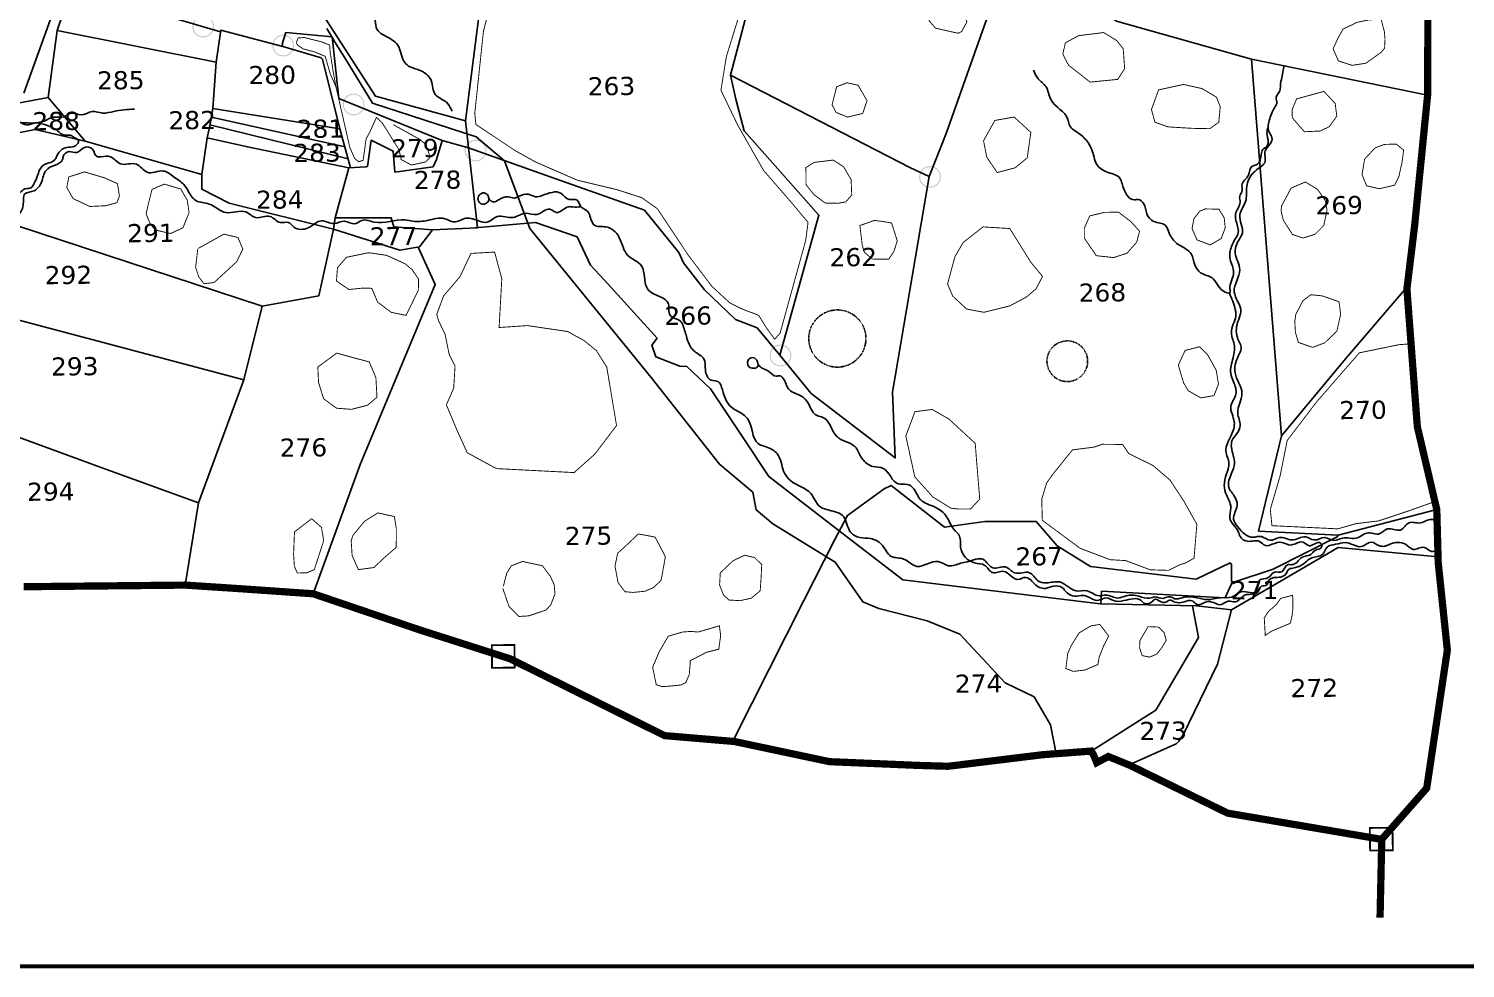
# Model space of a CAD drawing. Header units: inches. Extents: x 738765 to 747376, y 1643863 to 1647570.
# Drawn here: x 744769 to 746357, y 1643863 to 1644902 of the extents above; entities that cross this region are included whole.
import ezdxf
from ezdxf.enums import TextEntityAlignment as Align

# ---------------------------------------------------------------- set-up
doc = ezdxf.new("R2010")
doc.units = ezdxf.units.IN
doc.header["$MEASUREMENT"] = 0
doc.linetypes.add('ACAD_ISO02W100', pattern=[15, 12, -3])
doc.linetypes.add('DOT2', pattern=[0.125, 0, -0.125])
for name, color, linetype in [('HILLL', 17, 'Continuous'), ('PLOT', 7, 'Continuous'), ('PLOT NO', 7, 'Continuous'), ('ROADS', 6, 'Continuous'), ('TANKS-STREAM', 4, 'Continuous'), ('VILLAGE BOUNDRY', 5, 'Continuous'), ('VILLAGE STONES', 240, 'Continuous')]:
    doc.layers.add(name, color=color, linetype=linetype)
doc.styles.get("Standard").update_dxf_attribs({"font": 'verdana.ttf'})

msp = doc.modelspace()

# ---------------------------------------------------------------- hatches: boundary and pattern name
at = {"layer": 'VILLAGE STONES'}
h = msp.add_hatch(color=256, dxfattribs=at)
edge = h.paths.add_edge_path(flags=16)
edge.add_arc((744962.2, 1644904.4), 10.8, 0.6075, 360.6075)
edge = h.paths.add_edge_path()
edge.add_arc((744962.2, 1644904.4), 12.1, 0.6075, 360.6075)
h = msp.add_hatch(color=256, dxfattribs=at)
edge = h.paths.add_edge_path(flags=16)
edge.add_arc((745050.7, 1644883.5), 10.8, 0.6075, 360.6075)
edge = h.paths.add_edge_path()
edge.add_arc((745050.7, 1644883.5), 12.1, 0.6075, 360.6075)
h = msp.add_hatch(color=256, dxfattribs=at)
edge = h.paths.add_edge_path(flags=16)
edge.add_arc((745128.5, 1644818.4), 10.8, 0.6075, 360.6075)
edge = h.paths.add_edge_path()
edge.add_arc((745128.5, 1644818.4), 12.1, 0.6075, 360.6075)
h = msp.add_hatch(color=256, dxfattribs=at)
edge = h.paths.add_edge_path(flags=16)
edge.add_arc((745263.3, 1644767.4), 10.8, 0.6075, 360.6075)
edge = h.paths.add_edge_path()
edge.add_arc((745263.3, 1644767.4), 12.1, 0.6075, 360.6075)
h = msp.add_hatch(color=256, dxfattribs=at)
edge = h.paths.add_edge_path(flags=16)
edge.add_arc((745765.6, 1644738.3), 10.8, 0.6075, 360.6075)
edge = h.paths.add_edge_path()
edge.add_arc((745765.6, 1644738.3), 12.1, 0.6075, 360.6075)
h = msp.add_hatch(color=256, dxfattribs=at)
edge = h.paths.add_edge_path(flags=16)
edge.add_arc((745600.3, 1644540.8), 10.8, 0.6075, 360.6075)
edge = h.paths.add_edge_path()
edge.add_arc((745600.3, 1644540.8), 12.1, 0.6075, 360.6075)

# ---------------------------------------------------------------- linework, layer by layer
at = {"layer": 'HILLL', "linetype": 'DOT2', "const_width": 1}
for points in [[(745576.3, 1644585.1), (745585.1, 1644571), (745593.9, 1644558.8), (745599.9, 1644565.5), (745628.2, 1644668), (745630.8, 1644688), (745613, 1644709.3), (745581.6, 1644745.5), (745553, 1644795.7), (745534.5, 1644834.1), (745540.5, 1644871.3), (745567.6, 1644958.5)], [(745758.5, 1644941.5), (745766.5, 1644951.9), (745773.2, 1644950.5), (745781.5, 1644948.8), (745789.5, 1644940.4), (745798.1, 1644925.4), (745802.7, 1644917.4), (745806.4, 1644909.7), (745800.6, 1644898.9), (745796.6, 1644897.1), (745771.8, 1644902.7), (745765.1, 1644910.3), (745760.2, 1644921.3), (745758.5, 1644941.5)], [(745283.1, 1644942), (745272, 1644899.5), (745262.4, 1644808.6), (745263.6, 1644796.3), (745307.3, 1644767.2), (745329.8, 1644754.7), (745375.7, 1644734.7), (745419.9, 1644724.1), (745447, 1644715.3), (745464.3, 1644703.1), (745498.1, 1644652.2), (745524.3, 1644617.5), (745544.3, 1644599), (745558.3, 1644592.1), (745565.1, 1644589.4), (745570.9, 1644587.4), (745576.3, 1644585.1)], [(746216.8, 1644892.1), (746222.2, 1644901.7), (746237.8, 1644909.2), (746250.8, 1644911.9), (746264.3, 1644912.7), (746267.9, 1644898.7), (746268.6, 1644891), (746268.1, 1644880.5), (746264.3, 1644876), (746247.5, 1644864), (746232.2, 1644861.6), (746217.1, 1644866.5), (746217.1, 1644866.5), (746211.2, 1644879.9), (746216.8, 1644892.1)], [(745065.1, 1644886.5), (745067.1, 1644891.9), (745073.7, 1644892.4), (745092.2, 1644887.8), (745102, 1644884.1), (745102.5, 1644876.6), (745105.7, 1644855.7), (745108.9, 1644838.1), (745124.2, 1644771.1), (745129.5, 1644758.9), (745134, 1644755), (745139, 1644756.7), (745142.3, 1644780.5), (745145.7, 1644786.5), (745153.7, 1644804), (745160, 1644798.2), (745178.8, 1644768.1), (745181, 1644757.5), (745192.4, 1644751.4), (745208.3, 1644754.9), (745213, 1644760.1), (745208.5, 1644774.1), (745201.2, 1644780), (745172.3, 1644796)], [(745915.3, 1644886.5), (745929.8, 1644894.4), (745957.6, 1644897.9), (745972.2, 1644888.9), (745979.2, 1644879.9), (745980.8, 1644858), (745973.2, 1644846.1), (745942.6, 1644843.1), (745918.7, 1644861.9), (745912.4, 1644874.1), (745915.3, 1644886.5)], [(745108.9, 1644838.1), (745102.5, 1644852.6), (745097.1, 1644871.6), (745084.9, 1644876.6), (745072.7, 1644879.8), (745066.9, 1644883.7), (745065.1, 1644886.5)], [(745657.4, 1644818), (745661.9, 1644809.5), (745674.5, 1644804.4), (745691.2, 1644808.4), (745696, 1644822.5), (745686.2, 1644839.6), (745673.8, 1644842.4), (745662.4, 1644837.9), (745657.4, 1644818)], [(746010.4, 1644812.8), (746018.3, 1644834.5), (746045.8, 1644840.5), (746066.4, 1644835.9), (746082.2, 1644826.5), (746086.5, 1644815.9), (746084.8, 1644798.7), (746075, 1644791.6), (746055, 1644792), (746028.6, 1644793.6), (746014.2, 1644798.8), (746010.4, 1644812.8)], [(746170.9, 1644824.6), (746189.5, 1644829.6), (746201.1, 1644832.8), (746213.5, 1644819.5), (746215.3, 1644805.5), (746207, 1644793.8), (746196.9, 1644789), (746179.5, 1644788.2), (746172.9, 1644795.7), (746166.1, 1644803.8), (746166, 1644812.8), (746170.9, 1644824.6)], [(745824.8, 1644778.3), (745837.3, 1644800.7), (745858.6, 1644804.5), (745877.1, 1644787.5), (745873.1, 1644759.3), (745859.6, 1644748.3), (745839.9, 1644743.1), (745828.4, 1644760), (745824.8, 1644778.3)], [(746246, 1644757.9), (746257.7, 1644770.4), (746268, 1644774.2), (746281, 1644774.6), (746289.2, 1644767.9), (746287.4, 1644754.4), (746283.9, 1644738.6), (746279.1, 1644729.1), (746262.4, 1644725.2), (746248.3, 1644728.4), (746243.2, 1644740.8), (746246, 1644757.9)], [(745670.2, 1644749.4), (745678.4, 1644735.3), (745679.1, 1644718.2), (745672.5, 1644710.6), (745663.5, 1644709.1), (745649.7, 1644709.4), (745637.3, 1644718.7), (745628.6, 1644729.6), (745628.5, 1644742.4), (745628.4, 1644748.5), (745637.4, 1644754.3), (745658.7, 1644756.9), (745670.2, 1644749.4)], [(744813.6, 1644738.3), (744831.1, 1644743.8), (744853.3, 1644737.2), (744867.4, 1644730.8), (744869.6, 1644717.2), (744866.8, 1644709.8), (744854.4, 1644706.4), (744836.9, 1644705.6), (744818.4, 1644714.3), (744811.4, 1644726.5), (744813.6, 1644738.3)], [(744901.1, 1644706.5), (744905.6, 1644724.4), (744913.3, 1644727.9), (744919.3, 1644730.3), (744937.4, 1644724.9), (744944.6, 1644712.5), (744946.6, 1644698.8), (744939.8, 1644682), (744926.1, 1644675.7), (744908.8, 1644679.7), (744903.2, 1644687.3), (744899.1, 1644697.3), (744901.1, 1644706.5)], [(746154.2, 1644706.1), (746164.9, 1644726), (746180.6, 1644732.7), (746194.2, 1644724.3), (746202.4, 1644712.4), (746204.5, 1644701.8), (746200.9, 1644684.5), (746191.3, 1644674.9), (746177.9, 1644670.7), (746166.3, 1644674.6), (746156.2, 1644690.4), (746153.7, 1644700.7), (746154.2, 1644706.1)], [(745949.4, 1644651.2), (745968.5, 1644649.1), (745983.4, 1644653.9), (745994.1, 1644666.1), (745997.3, 1644678.2), (745987.6, 1644688.9), (745987.6, 1644688.9), (745974, 1644699.3), (745974, 1644699.3), (745958.4, 1644699.1), (745942.1, 1644695.1), (745936.2, 1644681.4), (745936.2, 1644670.6), (745949.4, 1644651.2)], [(746057.3, 1644692.1), (746063.8, 1644700.3), (746069.8, 1644702.9), (746085, 1644702.6), (746090.8, 1644693.1), (746092, 1644681.9), (746087.5, 1644670.2), (746075.5, 1644663.1), (746060.7, 1644668.7), (746055.3, 1644681), (746057.3, 1644692.1)], [(745701.6, 1644647.5), (745719.8, 1644647.2), (745725.7, 1644655.8), (745729.4, 1644667.6), (745725.4, 1644680.3), (745723.2, 1644687.3), (745713.5, 1644689), (745704.1, 1644690.2), (745688.1, 1644684.5), (745689.5, 1644672.7), (745690.7, 1644662.8), (745693.1, 1644655), (745701.6, 1644647.5), (745701.6, 1644647.5)], [(745785, 1644619.9), (745793.2, 1644650.1), (745802.3, 1644665.8), (745824.2, 1644683), (745853.8, 1644681.2), (745870.6, 1644654.3), (745876.9, 1644644.2), (745890, 1644628.3), (745882.9, 1644614.6), (745872.4, 1644605.6), (745853.9, 1644595.7), (745825.2, 1644588.6), (745806.1, 1644592.2), (745790.7, 1644606.5), (745785, 1644619.9)], [(744957, 1644659.4), (744985.1, 1644675), (745000.6, 1644671.3), (745006, 1644658.5), (744999.2, 1644644.5), (744974.2, 1644621.5), (744963.1, 1644620.2), (744957.4, 1644627.6), (744953.8, 1644638.4), (744955.2, 1644650.2), (744956.2, 1644658.9)], [(745148.7, 1644614.8), (745155, 1644599.8), (745170.2, 1644588.5), (745186.4, 1644585.2), (745200, 1644612.9), (745200.3, 1644625.4), (745192.9, 1644636), (745185.3, 1644642.3), (745164.9, 1644651.6), (745145.1, 1644654.5), (745120.5, 1644649.4), (745110.6, 1644637.8), (745109.5, 1644623.2), (745119.4, 1644616.5), (745123.2, 1644613.8), (745137, 1644615.2), (745146.5, 1644615.3), (745148.7, 1644614.8)], [(745234, 1644542.5), (745240.6, 1644529), (745239.1, 1644504.7), (745231, 1644486.3), (745242.6, 1644458.6), (745254.1, 1644433.3), (745286.3, 1644415.8), (745323.6, 1644413.9), (745372.2, 1644411.4), (745395.1, 1644431.8), (745419.1, 1644463.4), (745408.3, 1644528.1), (745396.8, 1644546.3), (745383.1, 1644557.4), (745365.2, 1644567.3), (745320.7, 1644573.9), (745289.3, 1644571.8), (745292.3, 1644625.7), (745284.3, 1644655.2), (745258.2, 1644653.7), (745246.1, 1644628.1), (745227.9, 1644606.6), (745220.4, 1644586.4), (745222.3, 1644579.3), (745229.5, 1644564.6), (745234, 1644542.5)], [(746169.9, 1644586.1), (746177.7, 1644601.2), (746186.5, 1644608), (746199, 1644606.8), (746217.7, 1644600.3), (746219.6, 1644586.6), (746215.4, 1644567.9), (746202.1, 1644554.9), (746188.6, 1644549.8), (746172.8, 1644555.3), (746169.5, 1644566.6), (746168.9, 1644578.5), (746169.9, 1644586.1)], [(746323.7, 1644379.4), (746293.2, 1644368.5), (746261.2, 1644357.9), (746236.8, 1644355), (746216.4, 1644349.2), (746143.6, 1644352.7), (746141.8, 1644370.8), (746152.6, 1644407.6), (746160.5, 1644447), (746192.8, 1644489.3), (746222.5, 1644523.5), (746236.4, 1644539.4), (746240.2, 1644543.8), (746284, 1644552.8), (746297.4, 1644553.8)], [(745095.3, 1644493.1), (745109.4, 1644482.6), (745125.9, 1644481.3), (745143.8, 1644485.8), (745154.3, 1644494.7), (745153.1, 1644516.4), (745145.7, 1644533.8), (745130.1, 1644537.9), (745109.7, 1644543.5), (745102.5, 1644538.1), (745088.9, 1644528.1), (745089.7, 1644510.9), (745095.3, 1644493.1)], [(746040.1, 1644530.2), (746047.6, 1644546.4), (746063.6, 1644550.5), (746072.5, 1644541.6), (746082, 1644524.6), (746084.5, 1644509.3), (746079.6, 1644496.5), (746064.9, 1644494), (746051.1, 1644501.9), (746046, 1644510.5), (746042.5, 1644521.9), (746040.1, 1644530.2)], [(745797.5, 1644371.1), (745810.5, 1644371.2), (745820.6, 1644382), (745817, 1644425.7), (745815.6, 1644443.7), (745786.5, 1644470.6), (745768.1, 1644481.2), (745748.9, 1644478.7), (745738.9, 1644451.8), (745748.8, 1644406.7), (745768.8, 1644384.4), (745788.8, 1644372), (745797.5, 1644371.1)], [(745900.8, 1644408.8), (745923.1, 1644436.5), (745946.7, 1644439.5), (745956.4, 1644442.7), (745978.5, 1644442.5), (745985.2, 1644432.5), (746012.1, 1644419.2), (746030.9, 1644403.2), (746046.3, 1644379.7), (746060.6, 1644354.2), (746057.5, 1644316.8), (746048.6, 1644311.7), (746041.3, 1644309.3), (746029.3, 1644303.3), (746009.1, 1644303.9), (745981.8, 1644314.1), (745964.7, 1644315.1), (745941, 1644324.1), (745931.4, 1644327.8), (745889.8, 1644358.6), (745889.1, 1644382.1), (745894.6, 1644400), (745900.8, 1644408.8)], [(745127.7, 1644342), (745140.5, 1644357.5), (745155.2, 1644366.8), (745173.5, 1644362.8), (745175.7, 1644349.3), (745175.6, 1644328.7), (745162.8, 1644317.7), (745150.8, 1644306.4), (745133.7, 1644304.1), (745126.8, 1644319.9), (745125.8, 1644336), (745127.7, 1644342)], [(745062.1, 1644321.1), (745063.1, 1644345.8), (745082.1, 1644360.4), (745092.9, 1644350.8), (745095.4, 1644336.2), (745090.2, 1644320.1), (745085, 1644304), (745076.3, 1644300.5), (745066.3, 1644300.4), (745063, 1644307.6), (745062.1, 1644321.1)], [(745420.8, 1644289.7), (745428.5, 1644279.7), (745437.2, 1644278.9), (745450.5, 1644280.2), (745460.1, 1644284.4), (745468.2, 1644292), (745469.8, 1644299.9), (745473.1, 1644318.5), (745466.9, 1644330.3), (745461.7, 1644340.1), (745451.1, 1644342.1), (745443.2, 1644343.5), (745428.8, 1644329.9), (745420.4, 1644322.3), (745417.4, 1644308), (745420.8, 1644289.7)], [(745543.4, 1644270.5), (745555.7, 1644269.8), (745568.1, 1644272.5), (745577.9, 1644280.7), (745578.9, 1644295.3), (745579.6, 1644309.6), (745571.6, 1644317.5), (745560.6, 1644320), (745547.6, 1644313.7), (745533.8, 1644300.5), (745533, 1644287), (745537.5, 1644275.8), (745543.4, 1644270.5)], [(745294, 1644285.6), (745297.6, 1644299.8), (745302.8, 1644308.3), (745315.2, 1644313.1), (745337.1, 1644308.4), (745346.2, 1644296.3), (745350.1, 1644287.6), (745351.1, 1644277.4), (745346.3, 1644264.9), (745340.8, 1644259.3), (745322.2, 1644253), (745311.2, 1644252.3), (745300.3, 1644263.3), (745296.4, 1644274.5), (745293.4, 1644283.3)], [(746135.1, 1644250.7), (746139.7, 1644257.8), (746148.4, 1644265.4), (746153.3, 1644272.3), (746166.3, 1644275.7), (746166.8, 1644271.4), (746166.6, 1644259.9), (746165.8, 1644253), (746163.9, 1644244.8), (746143.2, 1644236.1), (746136.2, 1644231.5), (746135.1, 1644250.7)], [(745500.5, 1644203.3), (745518.5, 1644212.7), (745532.1, 1644216.1), (745534.2, 1644231.1), (745532.8, 1644242), (745509.2, 1644235.1), (745501.2, 1644235.8), (745491.9, 1644235.1), (745476.3, 1644230.5), (745466.4, 1644213.5), (745459, 1644196.2), (745463, 1644176.9), (745469.4, 1644174.8), (745477.9, 1644175.3), (745490.5, 1644176.6), (745495.7, 1644179.3), (745499.5, 1644188.1), (745500.5, 1644200), (745500.5, 1644203.3)], [(745921.5, 1644219.8), (745930.4, 1644234.1), (745943.5, 1644242), (745953.4, 1644243.5), (745963.1, 1644230.7), (745957.5, 1644219.7), (745952.7, 1644207.5), (745951.2, 1644199.2), (745936.9, 1644193.1), (745924, 1644191.6), (745918.4, 1644193.8), (745915.8, 1644194.8), (745916.8, 1644202.7), (745917.8, 1644211.2), (745921.5, 1644219.8)], [(746006.7, 1644241.1), (745997.7, 1644225.7), (745997.3, 1644217.7), (746000.1, 1644209.1), (746008.4, 1644207.4), (746016.3, 1644210.8), (746021.6, 1644217.5), (746026.8, 1644226), (746024.3, 1644234.7), (746018.4, 1644240.6), (746006.7, 1644241.1)]]:
    msp.add_lwpolyline(points, dxfattribs=at)
at = {"layer": 'HILLL', "linetype": 'DOT2'}
for centre, radius in [((745663.2, 1644559.6), 31.6), ((745917.4, 1644534.5), 22.5)]:
    msp.add_circle(centre, radius, dxfattribs=at)
at = {"layer": 'PLOT', "color": 5, "const_width": 4.23}
msp.add_lwpolyline([(738766.6, 1647314.5), (747349.1, 1647314.5), (747349.1, 1643865.5), (738766.6, 1643865.5)], close=True, dxfattribs=at)
at = {"layer": 'PLOT', "color": 3}
msp.add_lwpolyline([(738766.6, 1647314.5), (747349.1, 1647314.5), (747349.1, 1643865.5), (738766.6, 1643865.5)], close=True, dxfattribs=at)
at = {"layer": 'PLOT'}
for points in [[(745001.5, 1645064.3), (745028.1, 1645139.4), (745077.6, 1645210.2), (745161.3, 1645145.7), (745170.2, 1645139.6), (745310.7, 1645092.9), (745316.1, 1645067.5), (745291.2, 1645003.4), (745271.7, 1644953.4), (745252.1, 1644800.4)], [(745842.3, 1644953.2), (745783.6, 1644786.2), (745764.8, 1644738.6), (745743.5, 1644748.8), (745545.1, 1644850.6), (745580.9, 1644986.8), (745554.7, 1645035.4)], [(745842.3, 1644953.2), (745928.9, 1644940.1), (745971.9, 1644910.4), (746121.1, 1644868.4), (746315.7, 1644828.8)], [(744981.4, 1644898.8), (744834.4, 1644942.2), (744813.1, 1644936.3), (744800.8, 1644900.3)], [(745095.5, 1644916.1), (745152.8, 1644827.4), (745252.1, 1644800.4), (745265.3, 1644682.1), (745215.6, 1644679.7), (745173, 1644683.1), (745170, 1644693.2), (745108.2, 1644692.9), (745123.2, 1644748.4), (745142, 1644749.4), (745143.7, 1644749.9), (745148, 1644778.8), (745172.3, 1644766.9), (745174.2, 1644743.6), (745216.3, 1644749.6), (745220.2, 1644757.5), (745226.5, 1644778.4), (745112.3, 1644825), (745104.7, 1644893.3), (745053.7, 1644898.1), (745049.5, 1644885.2), (745050.2, 1644882.5), (745092.5, 1644870.1), (745094.2, 1644868.5), (745113.2, 1644791.3), (745125.2, 1644748.5)], [(744831.8, 1644777.8), (744790.7, 1644825.9), (744800.8, 1644900.3), (744976.6, 1644865.3)], [(745123.2, 1644748.4), (745011.1, 1644771.5), (744966.5, 1644781.3), (744969.5, 1644794.7), (744972.9, 1644814), (744976.6, 1644865.3), (744981.7, 1644900.6), (745050.2, 1644882.5)], [(746121.1, 1644868.4), (746154.1, 1644451.9), (746224.9, 1644537.1), (746290.8, 1644614.3), (746292.8, 1644614.5)], [(745545.1, 1644850.6), (745551, 1644824.4), (745560.1, 1644789.1), (745642.8, 1644695.9), (745606.6, 1644566.4), (745599.6, 1644541.1), (745634.4, 1644498.8), (745727.2, 1644427.7), (745724.3, 1644500.3), (745764.8, 1644738.6)], [(744678.6, 1644828.5), (744689.5, 1644825.7), (744745.6, 1644817.5), (744790.7, 1644825.9)], [(745113.2, 1644791.3), (744972.9, 1644814)], [(745027.4, 1644595.5), (744630.8, 1644725.6), (744682.8, 1644787.2), (744698.6, 1644796), (744742.9, 1644784), (744776.5, 1644790.6), (744831.8, 1644777.8), (744960.5, 1644740.8)], [(745122.4, 1644758.2), (744969.7, 1644795.7)], [(744971.2, 1644804.3), (745118.7, 1644771.5)], [(744966.5, 1644781.3), (744960.5, 1644740.8), (744960.5, 1644724.7), (744991, 1644709.4), (745106.2, 1644680.5), (745108.2, 1644692.9)], [(745599.6, 1644541.1), (745574.5, 1644571.6), (745550.6, 1644580.7), (745516.5, 1644613.6), (745493.2, 1644643.4), (745487.8, 1644654.8), (745449.9, 1644701.6), (745351.9, 1644736.2), (745255.4, 1644770.3), (745226.5, 1644778.4)], [(746327.2, 1644318.3), (746216.8, 1644328.5), (746176, 1644304.8), (746098.9, 1644259.5), (746060.2, 1644263.9), (745953.6, 1644266.4), (745735.5, 1644293), (745665.3, 1644347), (745587.4, 1644406.9), (745560.5, 1644447.6), (745522.9, 1644503.9), (745496.7, 1644528.5), (745488.9, 1644529), (745462.5, 1644539.5), (745458.3, 1644552.4), (745463.9, 1644559.9), (745405.6, 1644624.5), (745390.2, 1644640.6), (745375.6, 1644672.1), (745329.7, 1644687.7), (745262.5, 1644681.8)], [(744942.4, 1644287), (744956.9, 1644377.9), (745007.1, 1644514), (745027.4, 1644595.5), (745090, 1644606.8), (745106.2, 1644680.5)], [(745106.2, 1644680.5), (745179.4, 1644657.4), (745201.2, 1644660.9), (745215.6, 1644679.7)], [(745199.8, 1644660.7), (745218.7, 1644619.3), (745135.6, 1644420.5), (745083.8, 1644277.4)], [(745007.1, 1644514), (744677.7, 1644601.3), (744627.6, 1644616.2)], [(744956.9, 1644377.9), (744852.2, 1644415.9), (744677.5, 1644479.9), (744617.9, 1644503)], [(746154.1, 1644451.9), (746128.8, 1644346.7), (746216.9, 1644342.2), (746325.8, 1644370.6)], [(746216.9, 1644342.2), (746215.8, 1644340.3), (746144.9, 1644304.8), (746101.3, 1644290.3), (746098.9, 1644291.4), (746099, 1644309.7), (746097.4, 1644311.5), (746059.7, 1644293.6), (745943, 1644307.7), (745906.1, 1644330.3), (745883.1, 1644357.3), (745826.3, 1644357.2), (745784.3, 1644351.4), (745781.6, 1644351.1), (745722.8, 1644397.3), (745715, 1644393.5), (745674.4, 1644364), (745659.9, 1644336.8), (745626.2, 1644270), (745549.4, 1644118.1), (745549.3, 1644114.1)], [(745954.5, 1644266.4), (745955.3, 1644280.2), (746091.9, 1644272.8), (746100.1, 1644290.8)], [(745943.8, 1644103.5), (746001.2, 1644140), (746015.4, 1644148.7), (746062.5, 1644228.9), (746055.9, 1644264)], [(746098.9, 1644259.5), (746083.4, 1644199.7), (746045.4, 1644121.5), (746040.7, 1644114.3), (746037.6, 1644111.5), (745985.6, 1644088.2)]]:
    msp.add_lwpolyline(points, dxfattribs=at)
at = {"layer": 'PLOT NO'}
for points in [[(745306.3, 1644220.8), (745306.5, 1644195.8), (745281.5, 1644195.5), (745281.2, 1644220.6), (745306.3, 1644220.8)], [(746276.9, 1644018.8), (746277.2, 1643993.8), (746252.1, 1643993.5), (746251.8, 1644018.5), (746276.9, 1644018.8)]]:
    msp.add_lwpolyline(points, dxfattribs=at)
at = {"layer": 'ROADS'}
for points in [[(744764, 1644831), (744803.1, 1644939.5)], [(745905, 1644100.6), (745898.7, 1644132.5), (745880.9, 1644163.6), (745848.6, 1644179), (745798.6, 1644232.7), (745762.4, 1644247.5), (745709.2, 1644261), (745691.2, 1644268.6), (745660.9, 1644312.2), (745591.9, 1644354.9), (745573.5, 1644370.3), (745569.7, 1644389.7), (745532.8, 1644420.8), (745457.3, 1644516.5), (745323.3, 1644681.2), (745295.2, 1644756.2), (745263.9, 1644782.5), (745149.5, 1644819.8), (745118.7, 1644869.9), (745109.3, 1644885.2), (745098.7, 1644902.5)]]:
    msp.add_lwpolyline(points, dxfattribs=at)
at = {"layer": 'TANKS-STREAM'}
for points in [[(745237.3, 1644810.9), (745232.8, 1644819), (745224.4, 1644825), (745218.9, 1644829.2), (745214.3, 1644844.7), (745201, 1644856.3), (745189.2, 1644860.9), (745184.1, 1644866.3), (745177.3, 1644884), (745162.5, 1644894.6), (745155.5, 1644899.8), (745150.7, 1644918.6), (745137, 1644933), (745130.1, 1644935.6), (745121, 1644945.9), (745115.8, 1644960.6), (745105.9, 1644968.4), (745094.1, 1644975.8), (745088, 1644991.6), (745082.9, 1645002.8), (745069.9, 1645012.4), (745066.3, 1645034.1), (745059.1, 1645048.5), (745049.8, 1645056.7), (745050.6, 1645072.7), (745048.8, 1645082.9), (745057.7, 1645108.6), (745056.6, 1645121), (745050.5, 1645131.6), (745054.6, 1645143.2), (745062.9, 1645152.4), (745067.1, 1645163.5), (745068.7, 1645173.5), (745067.4, 1645179.3), (745072.1, 1645197.7), (745068.2, 1645210), (745062.5, 1645222.4), (745065, 1645230.1), (745066.2, 1645240.5), (745062.9, 1645250.3), (745051.8, 1645263.3), (745045.6, 1645275.2), (745043.1, 1645288.5), (745021.5, 1645312.6), (745016.1, 1645328.5), (745005, 1645339.3), (744998, 1645342.3), (744990.7, 1645355.6), (744985.7, 1645372.2), (744966.8, 1645394.8), (744963, 1645403.2), (744961.9, 1645414), (744958.6, 1645425.5), (744951.1, 1645435.2), (744933.1, 1645441.8), (744926.3, 1645453.5), (744920.4, 1645470), (744912.6, 1645476), (744899.5, 1645482.3), (744892.6, 1645488.9), (744896.2, 1645494.1), (744897.8, 1645495.7), (744897.7, 1645501.2), (744893.2, 1645503.4), (744889.6, 1645502.8), (744886.3, 1645500.2), (744886.5, 1645494.5), (744890.7, 1645491.1), (744893, 1645490.4)], [(744886.2, 1644813.2), (744863.4, 1644810.7), (744851, 1644808.9), (744839.5, 1644810.5), (744827.3, 1644807), (744815.7, 1644808.8), (744808.8, 1644804.8), (744796.6, 1644804.3), (744787.1, 1644800.4), (744757, 1644798.4), (744735.7, 1644799.6), (744722.8, 1644802.9), (744707.3, 1644799.9), (744700, 1644801.2), (744692, 1644798.2), (744683, 1644795.6), (744677.9, 1644788.8), (744669, 1644783.7), (744663, 1644772.7), (744653.5, 1644767), (744649.8, 1644758.1), (744639.5, 1644752.6), (744634.9, 1644747.5), (744623.1, 1644747.8), (744615.4, 1644762.5), (744612.9, 1644772.7), (744608.8, 1644779.1), (744619.2, 1644828.2), (744620.1, 1644839.5), (744622, 1644845.3), (744621.7, 1644853), (744623.3, 1644859.8), (744620, 1644876), (744622.8, 1644888.3), (744622, 1644905.8), (744623.5, 1644913.6), (744624.1, 1644928.8), (744621.4, 1644934.9), (744619.7, 1644944.8), (744612.8, 1644976.8), (744609.1, 1644988.2), (744609.4, 1645001.3), (744605, 1645022.3), (744603.7, 1645026.5), (744604.8, 1645038.2), (744600.5, 1645056.7), (744590.3, 1645069.1), (744583.6, 1645071), (744576.4, 1645072.4), (744566, 1645075.1), (744557.4, 1645076.8), (744544.9, 1645075.9), (744536.3, 1645071.3), (744524.9, 1645073.2), (744515.6, 1645071.6), (744506.1, 1645072.8), (744500.9, 1645070), (744486.8, 1645077.9), (744470.5, 1645078.7), (744461, 1645083.7), (744450.6, 1645083.2), (744434.3, 1645085.1), (744426.4, 1645080.2), (744411.8, 1645083), (744402.5, 1645077.6), (744394.7, 1645077.1), (744390.7, 1645079.3), (744376.6, 1645075.9), (744364.7, 1645082.8), (744354.1, 1645084.8), (744337.3, 1645096), (744325.4, 1645093.6), (744320.3, 1645087.1), (744318.3, 1645079.3), (744314.5, 1645075.7), (744310.6, 1645065.7), (744307.1, 1645059.6), (744292.1, 1645061.9)], [(746139.4, 1644793.7), (746138.1, 1644786.9), (746139.5, 1644776.8), (746138.2, 1644772.6), (746133.7, 1644768.6), (746131.6, 1644763), (746127.7, 1644752.3), (746121.5, 1644749.9), (746117.6, 1644740.1), (746110.4, 1644729.3), (746110.8, 1644723.5), (746108, 1644716.9), (746108.5, 1644710.2), (746103.8, 1644699), (746103.7, 1644690.6), (746106.4, 1644677.3), (746102, 1644667.8), (746097.2, 1644654.7), (746097.1, 1644648.5), (746100.8, 1644636.7), (746099.8, 1644625.8), (746097.1, 1644616.2), (746097, 1644610), (746089.9, 1644612.1), (746077.4, 1644626.6), (746064.8, 1644632.4), (746058.4, 1644641.1), (746054.4, 1644653.2), (746040.1, 1644663.7), (746030.9, 1644674.3), (746025.6, 1644685), (746013, 1644689.1), (746005.3, 1644697.5), (746001.7, 1644709), (745995.9, 1644713.3), (745991.7, 1644713), (745979.5, 1644725.8), (745974.6, 1644738), (745960.8, 1644743.9), (745949, 1644753.7), (745946.5, 1644762.3), (745939.9, 1644776.8), (745929.9, 1644786.5), (745923.2, 1644791.1), (745919.4, 1644796.3), (745918, 1644801.8), (745899.2, 1644823.8), (745893.6, 1644838.4), (745885.2, 1644846.6), (745880, 1644856.4)], [(746326.1, 1644359.3), (746315.6, 1644358.9), (746307.5, 1644355.7), (746295.2, 1644356), (746285.7, 1644347.9), (746271.1, 1644349.1), (746263, 1644343.9), (746248.4, 1644344.6), (746238.1, 1644339.2), (746221.5, 1644339), (746212.5, 1644336.4), (746202.1, 1644339.6), (746190.1, 1644336.9), (746180.9, 1644340.2), (746165.6, 1644336.9), (746152, 1644339.7), (746141.7, 1644336.5), (746131.9, 1644340.7), (746122.9, 1644339.9), (746105.8, 1644351.4), (746101.2, 1644360), (746105, 1644374.9), (746102.3, 1644384.9), (746096, 1644395), (746098.9, 1644410.6), (746102.1, 1644421.4), (746098.8, 1644439.4), (746099.4, 1644446.4), (746104.9, 1644454.5), (746108.5, 1644463.5), (746105.8, 1644477.1), (746110.5, 1644498.8), (746102.8, 1644521.7), (746106.4, 1644540.1), (746109.6, 1644548.6), (746105.4, 1644560.6), (746106.5, 1644579.9), (746109.3, 1644589.3), (746101.9, 1644611.4), (746108.1, 1644635.6), (746103.1, 1644654.1), (746106.9, 1644668.4), (746110.9, 1644676.1), (746108, 1644696.3), (746114.5, 1644711.1), (746115.7, 1644727.6), (746122.9, 1644742.7), (746130.6, 1644749), (746135.6, 1644754), (746136.1, 1644767.1), (746141.7, 1644774.9), (746143.6, 1644781.8), (746140.3, 1644788.4), (746141.1, 1644802.4), (746143.7, 1644809.7), (746147.3, 1644816.2), (746148.9, 1644819.6), (746148.4, 1644826.3), (746152.2, 1644833.5), (746153, 1644839), (746154.5, 1644848.3), (746157.1, 1644861.1)], [(744760.4, 1644798.3), (744769, 1644795.8), (744774.2, 1644797.5), (744786.8, 1644796.1), (744801.6, 1644788.9), (744807.5, 1644784.7), (744815.1, 1644784.4), (744819.5, 1644782), (744824.3, 1644778), (744821.4, 1644772.9), (744813.2, 1644771), (744806.3, 1644768.9), (744800.1, 1644760.6), (744798.1, 1644757.1), (744791.7, 1644753.7), (744787.5, 1644752.2), (744781.4, 1644746.2), (744778.8, 1644738.6), (744775.1, 1644730.7), (744772.5, 1644726.6), (744765.2, 1644725), (744759.8, 1644720.9), (744756.8, 1644718.2), (744755.8, 1644708.9), (744753.6, 1644700.8), (744745.3, 1644691.1), (744740.3, 1644688.2), (744735.1, 1644679.1), (744731.7, 1644673.2), (744722.7, 1644669.7), (744717.6, 1644664.8), (744713.4, 1644657.4), (744713.2, 1644649), (744717.1, 1644640.3), (744722.9, 1644634.1), (744724.1, 1644625.4), (744720.9, 1644615.1), (744718, 1644609.2), (744714.1, 1644604), (744713.8, 1644597), (744715.5, 1644583.3), (744713.8, 1644575.2), (744709.5, 1644568.6), (744704.3, 1644559.4), (744702.7, 1644547.4), (744703.6, 1644538.6), (744702.4, 1644531.8), (744698.6, 1644522.9), (744701.4, 1644510.1), (744705.5, 1644502.8), (744704.9, 1644493.7), (744701.9, 1644486.9), (744702, 1644479.8), (744706.7, 1644471.3)], [(745379.8, 1644705.3), (745370.6, 1644705.1), (745366.1, 1644705.3), (745352.6, 1644699.1), (745345.5, 1644702.6), (745331.2, 1644696.8), (745318.6, 1644698.2), (745304.8, 1644693.5), (745287.2, 1644694.4), (745275.9, 1644688.2), (745267.7, 1644689.3), (745252.6, 1644692.6), (745239.2, 1644688.5), (745229.2, 1644692.1), (745210.3, 1644690.2), (745194, 1644689.4), (745185.5, 1644690.8), (745151.1, 1644688.3), (745137.6, 1644690.2), (745129.9, 1644686.5), (745118.4, 1644689.4), (745106.9, 1644686.6), (745093, 1644689.8), (745078.3, 1644682), (745062.5, 1644682.9), (745056.5, 1644687.9), (745047.4, 1644687.9), (745036.1, 1644694.6), (745020.2, 1644693.4), (745009.3, 1644699.5), (744987.5, 1644698.8), (744968.9, 1644708.3), (744954.4, 1644712), (744945.5, 1644722.8), (744940.7, 1644729.9), (744930.2, 1644738), (744918, 1644744.8), (744900.2, 1644743.4), (744888.4, 1644752.3), (744870.6, 1644752.8), (744859.6, 1644760.6), (744849.2, 1644760.6), (744844.8, 1644760.8), (744839.8, 1644768.8), (744831.1, 1644770.9), (744822.3, 1644765.2), (744813.8, 1644766.3), (744807.5, 1644761.3), (744806.7, 1644757.4), (744798.4, 1644751.4), (744788.5, 1644745.5), (744783.4, 1644732.5), (744775.2, 1644723), (744765.2, 1644719.4), (744763.1, 1644706.7), (744757.1, 1644695.4), (744749.5, 1644689.1), (744745.5, 1644686.4), (744743.5, 1644679.9), (744737, 1644673.2), (744726.7, 1644664.5), (744721.7, 1644659.1), (744720.9, 1644652.4), (744723, 1644644.4), (744727.9, 1644636.3), (744729.9, 1644629.4), (744729.7, 1644622.6), (744726.2, 1644617.4), (744722.5, 1644607.9), (744721, 1644593.2), (744720, 1644578.8), (744715.2, 1644568.2), (744709.3, 1644559), (744709.4, 1644543.1), (744707.6, 1644535.3), (744704.9, 1644529), (744704.4, 1644519.8), (744709.8, 1644505.4), (744709.9, 1644495.5), (744707.3, 1644487.3), (744707.5, 1644478.6), (744706.5, 1644469.3), (744709.6, 1644454.9), (744708.9, 1644447.7), (744707.2, 1644443.5), (744711.4, 1644435.8), (744709.9, 1644426.6), (744708.5, 1644418), (744711.5, 1644410.7), (744708.9, 1644399.9), (744705.8, 1644396.9), (744707.5, 1644391.2), (744709.4, 1644383.5), (744707.9, 1644378), (744703.9, 1644373.5), (744703.9, 1644368.6), (744705.9, 1644363.1), (744702.5, 1644355.3), (744703.8, 1644346), (744701.9, 1644343.8), (744699, 1644340.7), (744700.3, 1644336.5)], [(745496.9, 1644560.1), (745492.7, 1644574.1), (745491.4, 1644577.1), (745478.3, 1644585.4), (745476.4, 1644597.9), (745454.4, 1644613), (745450, 1644627.3), (745446.6, 1644640), (745431.6, 1644651.4), (745422, 1644671.4), (745407.2, 1644683.1), (745394.7, 1644684.8), (745390.8, 1644691.7), (745386.7, 1644700.7), (745379.5, 1644705.7), (745375.6, 1644712.5), (745366.9, 1644713.4), (745357.7, 1644720.2), (745336.8, 1644717.7), (745329.5, 1644716.4), (745321.6, 1644719.1), (745310.6, 1644716.5), (745306.2, 1644714.9), (745299, 1644716.3), (745289.7, 1644713.4), (745282.9, 1644710.8), (745278.7, 1644713.4), (745276.5, 1644718.4), (745271.2, 1644720.5), (745266.6, 1644717), (745266.6, 1644711.4), (745270.9, 1644708.1), (745275.3, 1644709.3), (745277.7, 1644711.8), (745278.3, 1644714.2)], [(746198.8, 1644331.8), (746197.4, 1644333.5), (746190.9, 1644332.6), (746185, 1644330.5), (746178.1, 1644334.4), (746169.6, 1644332.8), (746164.2, 1644331.2), (746154.6, 1644334.2), (746144, 1644332.1), (746136.4, 1644330.7), (746129.8, 1644335.3), (746116.9, 1644335.4), (746108.3, 1644340.9), (746106.4, 1644346), (746096.9, 1644361.1), (746098.2, 1644372.5), (746092.4, 1644389), (746091.1, 1644400.2), (746094.5, 1644413.1), (746096.1, 1644421.3), (746092.7, 1644435), (746098.5, 1644452.4), (746101.9, 1644467.5), (746098.2, 1644484.6), (746103.8, 1644498.2), (746101.2, 1644511.6), (746098, 1644521.2), (746100.6, 1644538.2), (746101.4, 1644555.2), (746099.2, 1644562), (746099.9, 1644573.4), (746103.4, 1644582.2), (746103.1, 1644591.6), (746096.6, 1644609.7)], [(746198.8, 1644331.8), (746198.3, 1644328.8), (746191.4, 1644325.4), (746186.7, 1644320.9), (746177, 1644317.8), (746171.3, 1644312.4), (746165.7, 1644309.6), (746160.7, 1644309.4), (746154.9, 1644302.1), (746145.6, 1644301.1), (746139.6, 1644295.3), (746130.2, 1644292.7), (746126.5, 1644279.9), (746110, 1644279.6), (746099.2, 1644273.8), (746086.8, 1644273.1), (746071.7, 1644270.9), (746060.5, 1644273.1), (746044.4, 1644273.1), (746035.9, 1644272), (746031.1, 1644274.2), (746023.2, 1644272.3), (746014.3, 1644274), (746008.7, 1644272.6), (745996.3, 1644274.7), (745982.4, 1644275.3), (745973.2, 1644272.7), (745959.9, 1644276), (745952.5, 1644275.1), (745939.4, 1644280.6), (745927.1, 1644280.6), (745908.8, 1644290.5), (745894.2, 1644289.4), (745884.9, 1644291.9), (745875.6, 1644300.7), (745859.4, 1644300.5), (745849, 1644307.1), (745835.2, 1644306), (745824.7, 1644315.2), (745806.9, 1644312.9), (745799.5, 1644311.2), (745786.2, 1644308.4), (745774.6, 1644313.1), (745751.1, 1644307.7), (745736.4, 1644315.7), (745722.8, 1644318.8), (745711.9, 1644332), (745699.9, 1644338.4), (745688.1, 1644339.6), (745677.7, 1644345.6), (745670, 1644362.9), (745654.2, 1644369.8), (745644.4, 1644373.4), (745633.9, 1644388.1), (745611.4, 1644402.5), (745604.8, 1644410.7), (745598.3, 1644429.8), (745588.8, 1644438.2), (745575.6, 1644443.5), (745563.9, 1644471.1), (745553.5, 1644479), (745544, 1644485.6), (745535.2, 1644505.7), (745531.8, 1644511.6), (745523.8, 1644513.7), (745517.3, 1644524.9), (745515.7, 1644537), (745505.5, 1644545.3), (745500.8, 1644550.5), (745496.9, 1644560.1)], [(746327, 1644326), (746320, 1644324.3), (746311.8, 1644328.7), (746299.6, 1644326.5), (746291.2, 1644332.1), (746274.1, 1644332.2), (746269.1, 1644330.2), (746263.5, 1644330.2), (746253.2, 1644334.4), (746242.1, 1644329.5), (746233.6, 1644331.5), (746224.6, 1644334), (746214, 1644332.1), (746204.7, 1644329), (746199.4, 1644321), (746187.7, 1644317.1), (746176.8, 1644309.3), (746166.7, 1644305.8), (746161.7, 1644304), (746159.4, 1644299.7), (746153.3, 1644295.9), (746145.7, 1644295.3), (746139.5, 1644291.4), (746137.6, 1644287), (746132, 1644285.8), (746128.4, 1644279.6), (746118.6, 1644276.7), (746113, 1644275.6), (746103.3, 1644268.4), (746095.3, 1644269.1), (746087.5, 1644265.4), (746073.5, 1644268.8), (746060.8, 1644265.6), (746055.7, 1644269.6), (746046.4, 1644268.6), (746036.3, 1644268.3), (746030.7, 1644270.3), (746024.8, 1644267.6), (746013.8, 1644271.1), (746010.6, 1644268.1), (746001.9, 1644267.2), (745999.1, 1644269.8), (745979.8, 1644269.9), (745968.5, 1644269.8), (745960.3, 1644272.9), (745950.9, 1644270.1), (745939.9, 1644274.2), (745934.8, 1644275.5), (745925.4, 1644274.7), (745917.4, 1644278.3), (745911.4, 1644284.4), (745902.7, 1644286), (745893.2, 1644283.4), (745881, 1644288.3), (745875.4, 1644294.1), (745867.4, 1644294.8), (745864.5, 1644293.4), (745854.8, 1644297.4), (745847.1, 1644302.2), (745834.8, 1644300.9), (745826.2, 1644308.8), (745814.7, 1644311.6), (745799.5, 1644328.8), (745798.3, 1644341), (745791.6, 1644349.2), (745784, 1644362.5), (745771.3, 1644373.2), (745755.3, 1644381.2), (745747.4, 1644393.8), (745740.5, 1644398.4), (745730.5, 1644398.9), (745714, 1644416), (745702.5, 1644418.2), (745692.3, 1644424.7), (745688.4, 1644430.3), (745684, 1644438.8), (745664.7, 1644449.6), (745659.6, 1644455.1), (745654.7, 1644464.8), (745647.1, 1644472.4), (745641.5, 1644474.2), (745636.5, 1644477.7), (745632.3, 1644485.6), (745625.8, 1644494.4), (745616.2, 1644499.3), (745610.3, 1644502.7), (745604.4, 1644514), (745599.7, 1644518.4), (745595.6, 1644518), (745587.4, 1644523.2), (745576, 1644530.6), (745573.1, 1644536.9), (745567.5, 1644538.2), (745564.1, 1644534.4), (745564.4, 1644530.6), (745566.4, 1644527.5), (745569.2, 1644526.9), (745574, 1644527.4), (745576.3, 1644530.8)]]:
    msp.add_spline(points, degree=3, dxfattribs=at)
at = {"layer": 'VILLAGE BOUNDRY', "linetype": 'ACAD_ISO02W100', "ltscale": 2, "const_width": 8}
for points in [[(746265, 1644006), (746314.7, 1644062.5), (746337.5, 1644215.1), (746327.4, 1644311.8), (746325.8, 1644370.6), (746304.3, 1644462.2), (746292.8, 1644614.4), (746301.3, 1644684.1), (746308.7, 1644758.5), (746315.7, 1644828.8), (746316.1, 1644952.6), (746309.7, 1645101.4), (746283.1, 1645246.3), (746300.1, 1645369.7), (746317.3, 1645421.5), (746340.1, 1645519.4), (746372.5, 1645689.7), (746381.6, 1645748.9), (746396.6, 1645881.2)], [(744763.7, 1644285.2), (744942.4, 1644287), (745001.8, 1644283.1), (745083.8, 1644277.4), (745201.7, 1644237.4), (745301.3, 1644205.6), (745472.2, 1644120.6), (745549.3, 1644114.1), (745654.5, 1644091.8), (745751.7, 1644087.7), (745785.5, 1644086.7), (745835.5, 1644092.8), (745890.2, 1644099.5), (745943.8, 1644103.5), (745946.2, 1644099.7), (745949.9, 1644090.7), (745962.7, 1644097.5), (745986.7, 1644087.7), (746094.6, 1644034.9), (746263, 1644006.2), (746265, 1644006), (746263.1, 1643919.4)]]:
    msp.add_lwpolyline(points, dxfattribs=at)
at = {"layer": 'VILLAGE STONES', "const_width": 2}
for points in [[(745281.2, 1644220.6), (745306.3, 1644220.8), (745306.5, 1644195.8), (745281.5, 1644195.5)], [(746251.8, 1644018.5), (746276.9, 1644018.8), (746277.2, 1643993.8), (746252.1, 1643993.5)]]:
    msp.add_lwpolyline(points, close=True, dxfattribs=at)

# ---------------------------------------------------------------- texts
at = {"layer": 'PLOT NO'}
for s, p in [('280', (745038.5, 1644851.1)), ('285', (744871.1, 1644845.2)), ('263', (745413.5, 1644838.7)), ('288', (744799.7, 1644800.1)), ('282', (744950, 1644801.1)), ('281', (745091.8, 1644791.6)), ('279', (745196.2, 1644770.1)), ('283', (745088, 1644765)), ('278', (745221.3, 1644735.1)), ('284', (745046.8, 1644713.3)), ('269', (746217.9, 1644707)), ('291', (744904.4, 1644676.3)), ('277', (745172.5, 1644672.8)), ('262', (745680.8, 1644649.6)), ('292', (744813.2, 1644629.9)), ('268', (745956.2, 1644610.6)), ('266', (745498.3, 1644584.9)), ('293', (744820.2, 1644528.9)), ('270', (746244.3, 1644480.7)), ('276', (745073, 1644439.2)), ('294', (744793.7, 1644390.4)), ('275', (745388.1, 1644341.6)), ('267', (745886.3, 1644318.9)), ('271', (746124.4, 1644281.5)), ('274', (745819.3, 1644178.2)), ('272', (746190.4, 1644173.3)), ('273', (746023.4, 1644126))]:
    msp.add_text(s, height=20.05, rotation=0.6075, dxfattribs=at).set_placement(p, align=Align.MIDDLE_CENTER)

doc.saveas('drawing.dxf')
